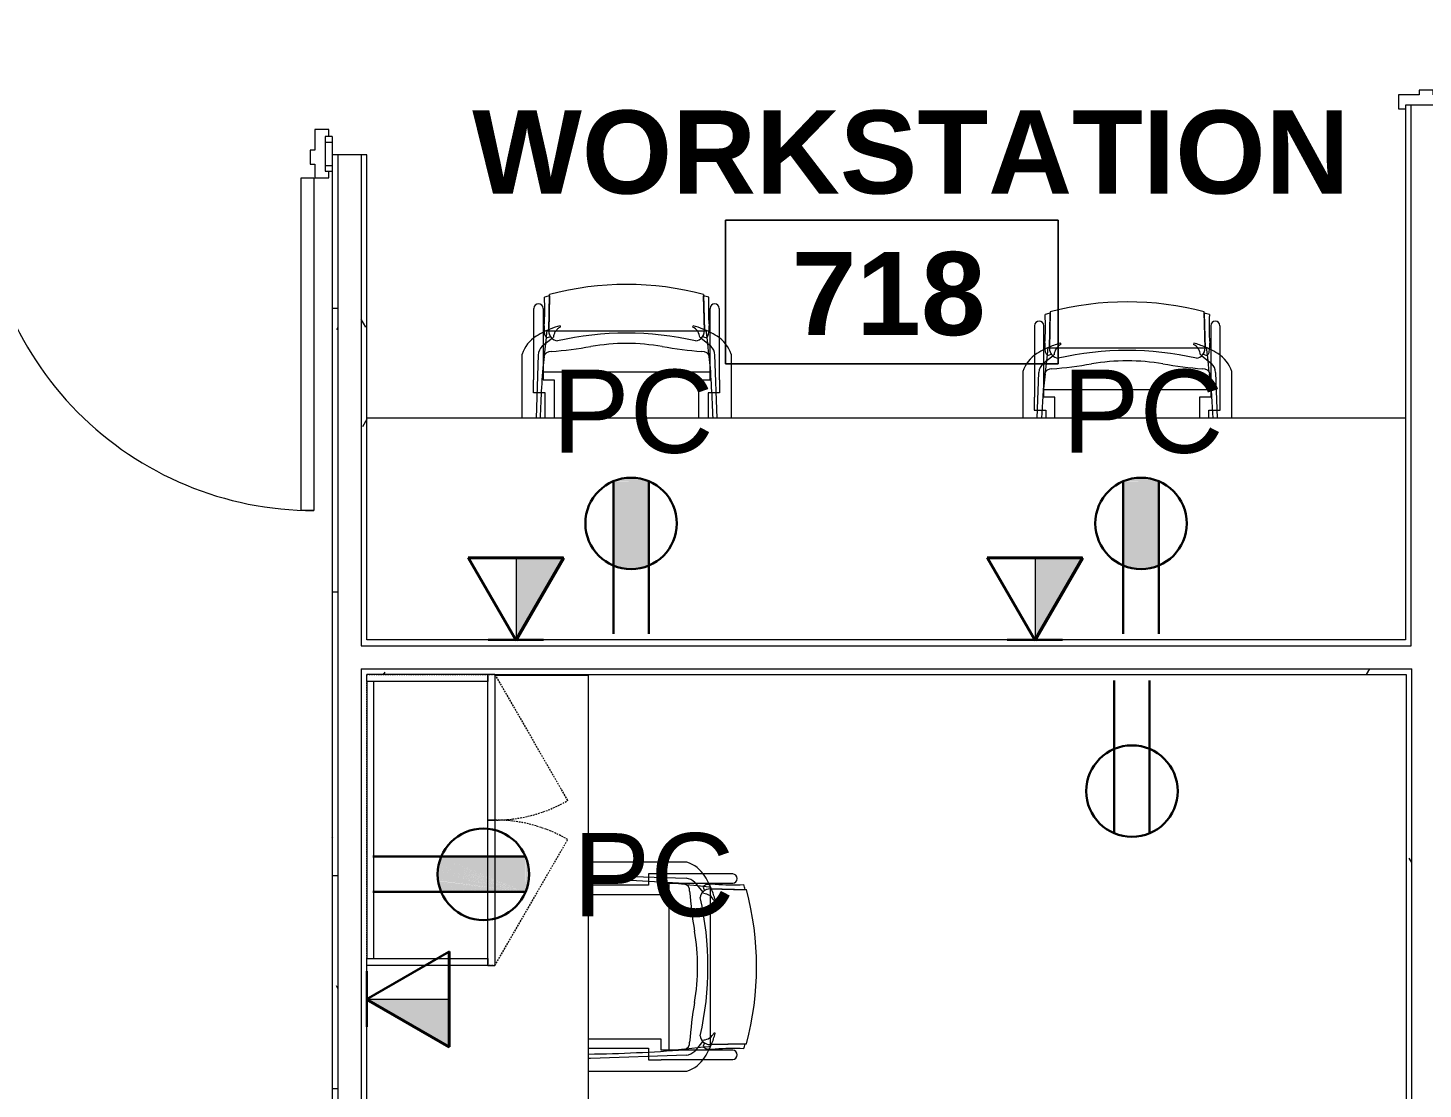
# Model space of a CAD drawing. Header units: inches. Extents: x 1076 to 2563, y 349 to 2134.
# Drawn here: x 1933.8 to 2084.9, y 1566.7 to 1681.5 of the extents above; entities that cross this region are included whole.
import ezdxf

# ---------------------------------------------------------------- set-up
doc = ezdxf.new("R2010")
doc.units = ezdxf.units.IN
doc.header["$MEASUREMENT"] = 0
doc.linetypes.add('Dash', pattern=[0.25, 0.125, -0.125])
doc.linetypes.add('Hidden', pattern=[0.28125, 0.1875, -0.09375])
for name, color, linetype, lineweight in [('A-ANNO-NOTE', 131, 'Continuous', 30), ('A-AREA-IDEN', 2, 'Continuous', 9), ('A-DOOR', 31, 'Continuous', 13), ('A-WALL', 113, 'Continuous', 13), ('A-WALL-PATT', 111, 'Continuous', 13), ('I-FURN', 30, 'Continuous', 9), ('I-WALL', 2, 'Continuous', 13), ('Q-CASE', 31, 'Continuous', 13), ('Q-CASE-HDLN', 31, 'Dash', 9)]:
    doc.layers.add(name, color=color, linetype=linetype, lineweight=lineweight)
doc.styles.add('Swis721 Lt BT', font='swissl.ttf', dxfattribs={"height": 9})
doc.styles.add('Swis721 Lt BT_B', font='', dxfattribs={"height": 9})
doc.styles.get('Swis721 Lt BT_B').set_extended_font_data('Swis721 Lt BT', bold=True)
pattern_1 = [(0, (0, 0), (30.72, 7.68), [1.267, -21.773, 1.267, -21.773, -122.88]), (0, (0, 0), (30.72, 7.68), [-46.08, 1.267, -44.813, 1.267, -21.773, -53.76]), (0, (0, 0), (30.72, 7.68), [-115.2, 1.267, -14.093, 1.267, -37.133]), (120, (11.52, 3.84), (-22.011075, 22.7643), [1.267, -21.773, 1.267, -21.773, -122.88]), (120, (11.52, 3.84), (-22.011075, 22.7643), [-46.08, 1.267, -44.813, 1.267, -21.773, -53.76]), (120, (11.52, 3.84), (-22.011075, 22.7643), [-115.2, 1.267, -14.093, 1.267, -37.133]), (240, (15.36, 19.2), (-8.708925, -30.4443), [1.267, -21.773, 1.267, -21.773, -122.88]), (240, (15.36, 19.2), (-8.708925, -30.4443), [-46.08, 1.267, -44.813, 1.267, -21.773, -53.76]), (240, (15.36, 19.2), (-8.708925, -30.4443), [-115.2, 1.267, -14.093, 1.267, -37.133])]

# ---------------------------------------------------------------- blocks, each defined once
blk = doc.blocks.new('C-Counter Top1 - ADJ HEIGHT 2-7442552-Level XX  POWER _ SIGNAL')
at = {"layer": 'Q-CASE', "lineweight": 9}
for p, q in [((-47.26, 0), (-47.26, -24)), ((15.97, -24), (15.97, -13.88)), ((-47.26, -24), (15.97, -24))]:
    blk.add_line(p, q, dxfattribs=at)
blk = doc.blocks.new('Door - Single - Solid Door-7355446-Level XX  POWER _ SIGNAL')
at = {"layer": 'A-DOOR'}
for p, q in [((-14.01, 38.71), (-12.63, 38.71)), ((-14.01, 2.71), (-14.01, 38.71)), ((-12.63, 38.71), (-12.63, 2.71)), ((-12.63, 2.71), (-14.01, 2.71))]:
    blk.add_line(p, q, dxfattribs=at)
at = {"layer": 'A-DOOR', "lineweight": 9}
for p, q in [((-15.63, 2.71), (-15.63, 1.96)), ((-14.13, 2.71), (-15.63, 2.71)), ((-14.13, 1.21), (-14.13, 2.71)), ((23.62, 2.71), (22.12, 2.71)), ((22.12, 2.71), (22.12, 1.21)), ((23.62, 1.96), (23.62, 2.71)), ((-13.63, 1.21), (-14.13, 1.21)), ((-13.63, -0.29), (-13.63, 1.21)), ((22.12, 1.21), (21.62, 1.21)), ((21.62, 1.21), (21.62, -0.29)), ((-14.13, -2.54), (-14.13, -0.29)), ((-14.13, -0.29), (-13.63, -0.29)), ((21.62, -0.29), (22.12, -0.29)), ((22.12, -0.29), (22.12, -2.54)), ((-15.63, -1.79), (-15.63, -2.54)), ((-15.63, -2.54), (-14.13, -2.54)), ((22.12, -2.54), (23.62, -2.54)), ((23.62, -2.54), (23.62, -1.79))]:
    blk.add_line(p, q, dxfattribs=at)
blk.add_arc((-14.01, 2.71), 36, 359.5, 90, dxfattribs=at)
blk = doc.blocks.new('Door - Single - Solid Door-7669387-Level XX  POWER _ SIGNAL')
at = {"layer": 'A-DOOR'}
for p, q in [((-14.01, 38.71), (-12.63, 38.71)), ((-14.01, 2.71), (-14.01, 38.71)), ((-12.63, 38.71), (-12.63, 2.71)), ((-12.63, 2.71), (-14.01, 2.71))]:
    blk.add_line(p, q, dxfattribs=at)
at = {"layer": 'A-DOOR', "lineweight": 9}
for p, q in [((-15.63, 2.71), (-15.63, 1.96)), ((-14.13, 2.71), (-15.63, 2.71)), ((-14.13, 1.21), (-14.13, 2.71)), ((23.62, 2.71), (22.12, 2.71)), ((22.12, 2.71), (22.12, 1.21)), ((23.62, 1.96), (23.62, 2.71)), ((-13.63, 1.21), (-14.13, 1.21)), ((-13.63, -0.29), (-13.63, 1.21)), ((22.12, 1.21), (21.62, 1.21)), ((21.62, 1.21), (21.62, -0.29)), ((-14.13, -2.54), (-14.13, -0.29)), ((-14.13, -0.29), (-13.63, -0.29)), ((21.62, -0.29), (22.12, -0.29)), ((22.12, -0.29), (22.12, -2.54)), ((-15.63, -1.79), (-15.63, -2.54)), ((-15.63, -2.54), (-14.13, -2.54)), ((22.12, -2.54), (23.62, -2.54)), ((23.62, -2.54), (23.62, -1.79))]:
    blk.add_line(p, q, dxfattribs=at)
blk.add_arc((-14.01, 2.71), 36, 359.5, 90, dxfattribs=at)
blk = doc.blocks.new('C-Counter Top1 - ADJ HEIGHT 2-7453810-Level XX  POWER _ SIGNAL')
at = {"layer": 'Q-CASE', "lineweight": 9}
blk.add_line((-47.2, -24), (65.26, -24), dxfattribs=at)
blk = doc.blocks.new('F-Haworth_Chair_X99-Seminar - X99 Seminar Chair with Glides-V31-Level XX  POWER _ SIGNAL')
at = {"layer": 'I-FURN'}
for p, q in [((-8.34, 11.52), (-8.42, 7.57)), ((-8.42, 7.57), (-8.34, 11.37)), ((8.42, 7.57), (8.34, 11.52)), ((8.34, 11.37), (8.42, 7.57)), ((-10.04, 10.02), (-10.04, 6.81)), ((-9.04, 7.4), (-9.04, 10.02)), ((9.04, 10.02), (9.04, 7.4)), ((10.04, 6.81), (10.04, 10.02)), ((-8.6, 7.6), (-8.62, 7.43)), ((-8.49, 7.6), (-8.56, 7.6)), ((-7.65, 7.6), (-8.4, 7.6)), ((7.65, 7.6), (-7.65, 7.6)), ((-7.18, 7.99), (-7.21, 8.13)), ((7.21, 8.13), (7.18, 7.99)), ((8.4, 7.6), (7.65, 7.6)), ((8.56, 7.6), (8.49, 7.6)), ((8.62, 7.43), (8.6, 7.6)), ((-10.04, 6.81), (-10.04, 5)), ((-9.13, 5.92), (-8.07, 6.77)), ((-9.04, 5.99), (-9.04, 7.4)), ((-8.75, 6.22), (-8.88, 4.99)), ((-8.68, 6.87), (-8.75, 6.22)), ((-8.62, 7.42), (-8.68, 6.87)), ((-8.61, 6.81), (-8.23, 6.95)), ((-8.03, 6.81), (-7.95, 6.87)), ((7.95, 6.87), (8.03, 6.81)), ((8.07, 6.77), (9.13, 5.92)), ((8.23, 6.95), (8.61, 6.81)), ((8.68, 6.87), (8.62, 7.42)), ((8.75, 6.22), (8.68, 6.87)), ((8.88, 4.99), (8.75, 6.22)), ((9.04, 7.4), (9.04, 5.99)), ((10.04, 5), (10.04, 6.81)), ((-11.32, 5.06), (-11.32, -5.48)), ((-10.04, 4.99), (-10.04, 2.27)), ((-9.92, -5.36), (-9.57, 4.97)), ((-8.9, 4.8), (-9.07, 3.2)), ((-9.04, 3.62), (-9.04, 5.99)), ((-8.88, 4.99), (-8.89, 4.91)), ((8.89, 4.91), (8.88, 4.99)), ((9.07, 3.2), (8.9, 4.8)), ((9.04, 5.99), (9.04, 3.62)), ((9.57, 4.97), (9.92, -5.36)), ((10.04, 2.27), (10.04, 4.99)), ((11.32, -5.48), (11.32, 5.06)), ((-9.07, 3.2), (-9.07, 3.12)), ((-9.07, 3.12), (9.07, 3.12)), ((-9.04, 3.43), (-9.04, 3.62)), ((-9.04, 3.12), (-9.04, 3.43)), ((-9.04, 2.27), (-9.04, 3.12)), ((9.04, 3.62), (9.04, 3.43)), ((9.04, 3.43), (9.04, 3.12)), ((9.04, 3.12), (9.04, 2.27)), ((9.07, 3.12), (9.07, 3.2)), ((-10.04, 2.27), (-10.07, 2.27)), ((-10.07, 2.27), (-10.07, 0.89)), ((-7.83, 2.27), (-9.04, 2.27)), ((-7.83, -5.59), (-7.83, 2.27)), ((9.04, 2.27), (7.83, 2.27)), ((7.83, 2.27), (7.83, -5.59)), ((10.07, 2.27), (10.04, 2.27)), ((10.07, 0.89), (10.07, 2.27)), ((-10.07, 0.89), (-9.71, 0.89)), ((-9.71, 0.89), (-9.2, 0.89)), ((-9.2, 0.89), (-8.82, 0.89)), ((-8.82, 0.89), (-8.82, -5.59)), ((8.82, 0.89), (9.2, 0.89)), ((8.82, -5.59), (8.82, 0.89)), ((9.2, 0.89), (9.71, 0.89)), ((9.71, 0.89), (10.07, 0.89)), ((-11.32, -5.48), (-11.32, -5.59)), ((-9.92, -5.59), (-9.92, -5.36)), ((9.92, -5.36), (9.92, -5.59)), ((11.32, -5.59), (11.32, -5.48))]:
    blk.add_line(p, q, dxfattribs=at)
for centre, radius, start, end in [((0, -20.29), 32.89, 75.3075, 104.696), ((-36.06, 10.03), 27.2, 355.9857, 2.5118), ((0, -20.73), 33.17, 104.5766, 105.5522), ((0, -20.73), 33.17, 74.4478, 75.4234), ((36.06, 10.03), 27.2, 177.4882, 184.0143), ((-9.54, 10.02), 0.498, 360, 180), ((9.54, 10.02), 0.498, 360, 180), ((-5.2, 7.86), 3.74, 175.9857, 189.9064), ((-4.71, -1.15), 9.61, 113.5094, 116.0036), ((-4.71, -1.15), 9.61, 112.927, 113.3607), ((-4.71, -1.15), 9.61, 105.0666, 112.7369), ((-7.37, 7.55), 1.05, 178.8214, 214.7998), ((-7.37, 7.55), 1.05, 178.8214, 264.0446), ((-6.55, 6.76), 1.38, 117.0503, 145.9813), ((6.55, 6.76), 1.38, 34.0187, 62.9497), ((4.71, -1.15), 9.61, 67.2631, 74.9334), ((7.37, 7.55), 1.05, 275.9554, 1.1786), ((7.37, 7.55), 1.05, 325.2002, 1.1786), ((4.71, -1.15), 9.61, 66.6393, 67.073), ((4.71, -1.15), 9.61, 63.9964, 66.4906), ((5.2, 7.86), 3.74, 350.0936, 4.0143), ((-7.87, 3.92), 3.63, 121.9522, 161.8211), ((-4.71, -1.15), 9.61, 116.0036, 121.9522), ((-8.28, 7.33), 0.613, 189.9064, 237.4573), ((-6.55, 6.76), 1.38, 147.5752, 174.9122), ((0, -26.49), 33.83, 77.2285, 102.7715), ((0, -15.97), 22.19, 79.9767, 100.0233), ((6.55, 6.76), 1.38, 5.0878, 32.4248), ((8.28, 7.33), 0.613, 302.5427, 350.0936), ((4.71, -1.15), 9.61, 58.0478, 63.9964), ((7.87, 3.92), 3.63, 18.1789, 58.0478), ((-8.18, 4.9), 1.39, 132.8922, 177.1987), ((144.06, -7.32), 153.52, 175.4787, 179.3538), ((-8.24, 4.59), 0.763, 84.2338, 165.7662), ((-11.32, 48.08), 42.84, 274.2301, 280.0233), ((11.32, 48.08), 42.84, 259.9767, 265.7699), ((8.24, 4.59), 0.763, 14.2338, 95.7662), ((-144.06, -7.32), 153.52, 0.6462, 4.5213), ((8.18, 4.9), 1.39, 2.8013, 47.1078)]:
    blk.add_arc(centre, radius, start, end, dxfattribs=at)
blk = doc.blocks.new('F-Haworth_Chair_X99-Seminar - X99 Seminar Chair with Glides-V49-Level XX  POWER _ SIGNAL')
at = {"layer": 'I-FURN'}
for p, q in [((-11.32, -5.06), (-11.32, 1.88)), ((-9.8, 1.88), (-9.57, -4.97)), ((-8.82, -0.89), (-8.82, 1.88)), ((-7.83, 1.88), (-7.83, -2.27)), ((7.83, -2.27), (7.83, 1.88)), ((8.82, 1.88), (8.82, -0.89)), ((9.57, -4.97), (9.8, 1.88)), ((11.32, 1.88), (11.32, -5.06)), ((-10.07, -0.89), (-9.71, -0.89)), ((-10.07, -2.27), (-10.07, -0.89)), ((-9.71, -0.89), (-9.2, -0.89)), ((-9.2, -0.89), (-8.82, -0.89)), ((8.82, -0.89), (9.2, -0.89)), ((9.2, -0.89), (9.71, -0.89)), ((9.71, -0.89), (10.07, -0.89)), ((10.07, -0.89), (10.07, -2.27)), ((-10.04, -2.27), (-10.07, -2.27)), ((-10.04, -4.99), (-10.04, -2.27)), ((-9.04, -2.27), (-9.04, -3.12)), ((-7.83, -2.27), (-9.04, -2.27)), ((9.04, -2.27), (7.83, -2.27)), ((9.04, -3.12), (9.04, -2.27)), ((10.04, -2.27), (10.04, -4.99)), ((10.07, -2.27), (10.04, -2.27)), ((-9.07, -3.12), (9.07, -3.12)), ((-9.07, -3.2), (-9.07, -3.12)), ((-8.9, -4.8), (-9.07, -3.2)), ((-9.04, -3.12), (-9.04, -3.43)), ((-9.04, -3.43), (-9.04, -3.62)), ((-9.04, -3.62), (-9.04, -5.99)), ((9.07, -3.2), (8.9, -4.8)), ((9.04, -3.43), (9.04, -3.12)), ((9.04, -3.62), (9.04, -3.43)), ((9.04, -5.99), (9.04, -3.62)), ((9.07, -3.12), (9.07, -3.2)), ((-10.04, -6.81), (-10.04, -5)), ((-9.13, -5.92), (-8.07, -6.77)), ((-9.04, -5.99), (-9.04, -7.4)), ((-8.88, -4.99), (-8.89, -4.91)), ((-8.75, -6.22), (-8.88, -4.99)), ((8.07, -6.77), (9.13, -5.92)), ((8.88, -4.99), (8.75, -6.22)), ((8.89, -4.91), (8.88, -4.99)), ((9.04, -7.4), (9.04, -5.99)), ((10.04, -5), (10.04, -6.81)), ((-10.04, -10.02), (-10.04, -6.81)), ((-9.04, -7.4), (-9.04, -10.02)), ((-8.68, -6.87), (-8.75, -6.22)), ((-8.62, -7.42), (-8.68, -6.87)), ((-8.6, -7.6), (-8.62, -7.43)), ((-8.61, -6.81), (-8.23, -6.95)), ((-8.03, -6.81), (-7.95, -6.87)), ((7.95, -6.87), (8.03, -6.81)), ((8.23, -6.95), (8.61, -6.81)), ((8.62, -7.43), (8.6, -7.6)), ((8.68, -6.87), (8.62, -7.42)), ((8.75, -6.22), (8.68, -6.87)), ((9.04, -10.02), (9.04, -7.4)), ((10.04, -6.81), (10.04, -10.02)), ((-8.49, -7.6), (-8.56, -7.6)), ((-8.42, -7.57), (-8.34, -11.37)), ((-8.34, -11.52), (-8.42, -7.57)), ((-7.65, -7.6), (-8.4, -7.6)), ((7.65, -7.6), (-7.65, -7.6)), ((-7.18, -7.99), (-7.21, -8.13)), ((7.21, -8.13), (7.18, -7.99)), ((8.4, -7.6), (7.65, -7.6)), ((8.34, -11.37), (8.42, -7.57)), ((8.42, -7.57), (8.34, -11.52)), ((8.56, -7.6), (8.49, -7.6))]:
    blk.add_line(p, q, dxfattribs=at)
for centre, radius, start, end in [((144.06, 7.32), 153.52, 182.0326, 184.5213), ((-144.06, 7.32), 153.52, 355.4787, 357.9674), ((-7.87, -3.92), 3.63, 198.1789, 238.0478), ((-8.18, -4.9), 1.39, 182.8013, 227.1078), ((-8.24, -4.59), 0.763, 194.2338, 275.7662), ((-11.32, -48.08), 42.84, 79.9767, 85.7699), ((0, 15.97), 22.19, 259.9767, 280.0233), ((11.32, -48.08), 42.84, 94.2301, 100.0233), ((8.24, -4.59), 0.763, 264.2338, 345.7662), ((8.18, -4.9), 1.39, 312.8922, 357.1987), ((7.87, -3.92), 3.63, 301.9522, 341.8211), ((-4.71, 1.15), 9.61, 238.0478, 243.9964), ((-5.2, -7.86), 3.74, 170.0936, 184.0143), ((-4.71, 1.15), 9.61, 243.9964, 246.4906), ((-8.28, -7.33), 0.613, 122.5427, 170.0936), ((-7.37, -7.55), 1.05, 95.9554, 181.1786), ((-7.37, -7.55), 1.05, 145.2002, 181.1786), ((-6.55, -6.76), 1.38, 185.0878, 212.4248), ((-6.55, -6.76), 1.38, 214.0187, 242.9497), ((0, 26.49), 33.83, 257.2285, 282.7715), ((6.55, -6.76), 1.38, 311.5158, 325.9813), ((7.37, -7.55), 1.05, 358.8214, 84.0446), ((6.55, -6.76), 1.38, 327.5752, 340.4467), ((6.55, -6.76), 1.38, 340.4467, 354.9122), ((7.37, -7.55), 1.05, 358.8214, 34.7998), ((4.71, 1.15), 9.61, 293.5094, 296.0036), ((8.28, -7.33), 0.613, 9.9064, 57.4573), ((5.2, -7.86), 3.74, 355.9857, 9.9064), ((4.71, 1.15), 9.61, 296.0036, 301.9522), ((-36.06, -10.03), 27.2, 357.4882, 4.0143), ((-4.71, 1.15), 9.61, 246.6393, 247.073), ((-4.71, 1.15), 9.61, 247.2631, 248.1038), ((-4.71, 1.15), 9.61, 248.2713, 254.9334), ((6.55, -6.76), 1.38, 297.0503, 311.5158), ((4.71, 1.15), 9.61, 285.0666, 291.7287), ((4.71, 1.15), 9.61, 291.8963, 292.7369), ((4.71, 1.15), 9.61, 292.927, 293.3607), ((36.06, -10.03), 27.2, 175.9857, 182.5118), ((-9.54, -10.02), 0.498, 180, 0), ((9.54, -10.02), 0.498, 180, 0), ((0, 20.73), 33.17, 254.4478, 255.4234), ((0, 20.29), 32.89, 255.304, 284.6925), ((0, 20.73), 33.17, 284.5766, 285.5522)]:
    blk.add_arc(centre, radius, start, end, dxfattribs=at)
blk = doc.blocks.new('F-Haworth_Chair_X99-Seminar - X99 Seminar Chair with Glides-V50-Level XX  POWER _ SIGNAL')
at = {"layer": 'I-FURN'}
for p, q in [((-8.34, 11.52), (-8.42, 7.57)), ((-8.42, 7.57), (-8.34, 11.37)), ((8.42, 7.57), (8.34, 11.52)), ((8.34, 11.37), (8.42, 7.57)), ((-10.04, 10.02), (-10.04, 6.81)), ((-9.04, 7.4), (-9.04, 10.02)), ((9.04, 10.02), (9.04, 7.4)), ((10.04, 6.81), (10.04, 10.02)), ((-8.6, 7.6), (-8.62, 7.43)), ((-8.49, 7.6), (-8.56, 7.6)), ((-7.65, 7.6), (-8.4, 7.6)), ((3.58, 7.6), (-7.65, 7.6)), ((-7.18, 7.99), (-7.21, 8.13)), ((7.65, 7.6), (3.61, 7.6)), ((7.21, 8.13), (7.18, 7.99)), ((8.4, 7.6), (7.65, 7.6)), ((8.56, 7.6), (8.49, 7.6)), ((8.62, 7.43), (8.6, 7.6)), ((-10.04, 6.81), (-10.04, 5)), ((-9.13, 5.92), (-8.07, 6.77)), ((-9.04, 5.99), (-9.04, 7.4)), ((-8.75, 6.22), (-8.88, 4.99)), ((-8.68, 6.87), (-8.75, 6.22)), ((-8.64, 7.21), (-8.68, 6.87)), ((-8.62, 7.42), (-8.64, 7.23)), ((-8.61, 6.81), (-8.23, 6.95)), ((-8.03, 6.81), (-7.95, 6.87)), ((7.95, 6.87), (8.03, 6.81)), ((8.07, 6.77), (9.13, 5.92)), ((8.23, 6.95), (8.61, 6.81)), ((8.68, 6.87), (8.62, 7.42)), ((8.75, 6.22), (8.68, 6.87)), ((8.88, 4.99), (8.75, 6.22)), ((9.04, 7.4), (9.04, 5.99)), ((10.04, 5), (10.04, 6.81)), ((-11.32, 5.06), (-11.32, 0)), ((-10.04, 4.99), (-10.04, 2.27)), ((-9.74, 0), (-9.57, 4.97)), ((-8.9, 4.8), (-9.07, 3.2)), ((-9.04, 3.62), (-9.04, 5.99)), ((-8.88, 4.99), (-8.89, 4.91)), ((8.89, 4.91), (8.88, 4.99)), ((9.07, 3.2), (8.9, 4.8)), ((9.04, 5.99), (9.04, 3.62)), ((9.57, 4.97), (9.74, 0)), ((10.04, 2.27), (10.04, 4.99)), ((11.32, 0), (11.32, 5.06)), ((-9.07, 3.2), (-9.07, 3.12)), ((-9.07, 3.12), (9.07, 3.12)), ((-9.04, 3.43), (-9.04, 3.62)), ((-9.04, 3.12), (-9.04, 3.43)), ((-9.04, 2.27), (-9.04, 3.12)), ((9.04, 3.62), (9.04, 3.43)), ((9.04, 3.43), (9.04, 3.12)), ((9.04, 3.12), (9.04, 2.27)), ((9.07, 3.12), (9.07, 3.2)), ((-10.04, 2.27), (-10.07, 2.27)), ((-10.07, 2.27), (-10.07, 0.89)), ((-7.83, 2.27), (-9.04, 2.27)), ((-7.83, 0), (-7.83, 2.27)), ((9.04, 2.27), (7.83, 2.27)), ((7.83, 2.27), (7.83, 0)), ((10.07, 2.27), (10.04, 2.27)), ((10.07, 0.89), (10.07, 2.27)), ((-10.07, 0.89), (-9.71, 0.89)), ((-9.71, 0.89), (-9.2, 0.89)), ((-9.2, 0.89), (-8.82, 0.89)), ((-8.82, 0.89), (-8.82, 0)), ((8.82, 0.89), (9.2, 0.89)), ((8.82, 0), (8.82, 0.89)), ((9.2, 0.89), (9.71, 0.89)), ((9.71, 0.89), (10.07, 0.89))]:
    blk.add_line(p, q, dxfattribs=at)
for centre, radius, start, end in [((0, -20.29), 32.89, 75.3075, 104.696), ((-36.06, 10.03), 27.2, 355.9857, 2.5118), ((0, -20.73), 33.17, 104.5766, 105.5522), ((0, -20.73), 33.17, 74.4478, 75.4234), ((36.06, 10.03), 27.2, 177.4882, 184.0143), ((-9.54, 10.02), 0.498, 360, 180), ((9.54, 10.02), 0.498, 360, 180), ((-5.2, 7.86), 3.74, 175.9857, 189.9064), ((-4.71, -1.15), 9.61, 114.1865, 116.0036), ((-4.71, -1.15), 9.61, 113.5094, 114.1846), ((-4.71, -1.15), 9.61, 112.927, 113.3607), ((-4.71, -1.15), 9.61, 105.0666, 112.7369), ((-7.37, 7.55), 1.05, 178.8214, 214.7998), ((-7.37, 7.55), 1.05, 178.8214, 264.0446), ((-6.55, 6.76), 1.38, 117.0503, 145.9813), ((6.55, 6.76), 1.38, 34.0187, 62.9497), ((4.71, -1.15), 9.61, 67.2631, 74.9334), ((7.37, 7.55), 1.05, 275.9554, 1.1786), ((7.37, 7.55), 1.05, 325.2002, 1.1786), ((4.71, -1.15), 9.61, 66.6393, 67.073), ((4.71, -1.15), 9.61, 63.9964, 66.4906), ((5.2, 7.86), 3.74, 350.0936, 4.0143), ((-7.87, 3.92), 3.63, 121.9522, 161.8211), ((-4.71, -1.15), 9.61, 116.0036, 121.9522), ((-8.28, 7.33), 0.613, 189.9064, 237.4573), ((-6.55, 6.76), 1.38, 147.5752, 174.9122), ((0, -26.49), 33.83, 77.2285, 102.7715), ((0, -15.97), 22.19, 79.9767, 100.0233), ((6.55, 6.76), 1.38, 5.0878, 32.4248), ((8.28, 7.33), 0.613, 302.5427, 350.0936), ((4.71, -1.15), 9.61, 58.0478, 63.9964), ((7.87, 3.92), 3.63, 18.1789, 58.0478), ((-8.18, 4.9), 1.39, 132.8922, 177.1987), ((144.06, -7.32), 153.52, 175.4787, 177.2656), ((-8.24, 4.59), 0.763, 84.2338, 165.7662), ((-11.32, 48.08), 42.84, 274.2301, 280.0233), ((11.32, 48.08), 42.84, 259.9767, 265.7699), ((8.24, 4.59), 0.763, 14.2338, 95.7662), ((-144.06, -7.32), 153.52, 2.7344, 4.5213), ((8.18, 4.9), 1.39, 2.8013, 47.1078)]:
    blk.add_arc(centre, radius, start, end, dxfattribs=at)
blk = doc.blocks.new('CW Cupbd Ohead1 - 37_h x 13 7_8_d - 2 Doors - 1 Shelf-7800386-Level XX  POWER _ SIGNAL')
at = {"layer": 'Q-CASE', "lineweight": 9}
for p, q in [((2, -2.36), (2.75, -2.36)), ((2, -15.45), (2, -2.36)), ((2.75, -2.36), (2.75, -15.45)), ((32.74, -2.36), (2.75, -2.36)), ((32.74, -2.36), (33.49, -2.36)), ((32.74, -15.45), (32.74, -2.36)), ((33.49, -15.45), (33.49, -2.36)), ((2.75, -3.11), (32.74, -3.11)), ((2, -15.45), (17.74, -15.45)), ((2, -15.45), (2, -16.24)), ((2.75, -15.45), (2, -15.45)), ((17.74, -16.24), (2, -16.24)), ((17.74, -16.24), (17.74, -15.45)), ((17.74, -15.45), (33.49, -15.45)), ((17.74, -15.45), (17.74, -16.24)), ((33.49, -16.24), (17.74, -16.24)), ((33.49, -15.45), (32.74, -15.45)), ((33.49, -16.24), (33.49, -15.45))]:
    blk.add_line(p, q, dxfattribs=at)
at = {"layer": 'Q-CASE', "linetype": 'Hidden', "lineweight": 9}
for p, q in [((2, -16.24), (15.63, -24.11)), ((33.49, -16.24), (19.85, -24.11))]:
    blk.add_line(p, q, dxfattribs=at)
for centre, start, end in [((2, -16.24), 330, 0.5), ((33.49, -16.24), 179.5, 210)]:
    blk.add_arc(centre, 15.75, start, end, dxfattribs=at)
at = {"layer": 'Q-CASE-HDLN'}
for p, q in [((2, -16.24), (2, -2.36)), ((2, -2.36), (33.49, -2.36)), ((33.49, -2.36), (33.49, -16.24)), ((33.49, -16.24), (2, -16.24))]:
    blk.add_line(p, q, dxfattribs=at)
blk = doc.blocks.new('Room Tag - Room Name and Number-3379422-Level XX  POWER _ SIGNAL')
at = {"layer": 'A-AREA-IDEN'}
for p, q in [((-0.1881, -0.1636), (-0.1881, -0.0018)), ((-0.1881, -0.0018), (0.1869, -0.0018)), ((0.1869, -0.0018), (-0.1881, -0.0018)), ((-0.1881, -0.0018), (-0.1881, -0.1636)), ((0.1869, -0.0018), (0.1869, -0.1636)), ((0.1869, -0.1636), (0.1869, -0.0018)), ((0.1869, -0.1636), (-0.1881, -0.1636)), ((-0.1881, -0.1636), (0.1869, -0.1636))]:
    blk.add_line(p, q, dxfattribs=at)

msp = doc.modelspace()

# ---------------------------------------------------------------- hatches: boundary and pattern name
at = {"layer": 'A-ANNO-NOTE', "lineweight": 9}
for points in [[(1997.2, 1623.34), (2001.03, 1632.41), (1997.2, 1632.43)], [(1997.29, 1623.31), (2001.03, 1632.41), (1997.2, 1623.34)], [(2001.03, 1632.41), (1997.94, 1632.7), (1997.29, 1632.47)], [(1997.38, 1623.27), (2001.03, 1632.41), (1997.29, 1623.31)], [(1997.47, 1623.24), (2001.03, 1632.41), (1997.38, 1623.27)], [(1997.57, 1623.21), (2001.03, 1632.41), (1997.47, 1623.24)], [(1997.66, 1623.18), (2001.03, 1632.41), (1997.57, 1623.21)], [(1997.75, 1623.15), (2001.03, 1632.41), (1997.66, 1623.18)], [(1997.85, 1623.12), (2001.03, 1632.41), (1997.75, 1623.15)], [(1997.94, 1623.1), (2001.03, 1632.41), (1997.85, 1623.12)], [(1997.94, 1632.7), (2000.19, 1632.72), (1998.33, 1632.79)], [(2001.03, 1632.41), (2000.19, 1632.72), (1997.94, 1632.7)], [(1998.04, 1623.08), (2001.03, 1632.41), (1997.94, 1623.1)], [(1998.14, 1623.06), (2001.03, 1632.41), (1998.04, 1623.08)], [(1998.23, 1623.04), (2001.03, 1632.41), (1998.14, 1623.06)], [(1998.33, 1623.02), (2001.03, 1632.41), (1998.23, 1623.04)], [(2000.19, 1632.72), (1999.41, 1632.84), (1998.33, 1632.79)], [(1998.43, 1623.01), (2001.03, 1632.41), (1998.33, 1623.02)], [(1998.52, 1622.99), (2001.03, 1632.41), (1998.43, 1623.01)], [(1998.62, 1622.98), (2001.03, 1632.41), (1998.52, 1622.99)], [(1998.72, 1622.97), (2001.03, 1632.41), (1998.62, 1622.98)], [(1998.82, 1622.97), (2001.03, 1632.41), (1998.72, 1622.97)], [(1998.92, 1622.96), (2001.03, 1632.41), (1998.82, 1622.97)], [(1999.01, 1622.96), (2001.03, 1632.41), (1998.92, 1622.96)], [(1999.11, 1622.96), (2001.03, 1632.41), (1999.01, 1622.96)], [(1999.11, 1622.96), (1999.21, 1622.96), (2001.03, 1632.41)], [(1999.21, 1622.96), (1999.31, 1622.96), (2001.03, 1632.41)], [(1999.31, 1622.96), (1999.41, 1622.97), (2001.03, 1632.41)], [(1999.41, 1622.97), (1999.51, 1622.97), (2001.03, 1632.41)], [(1999.51, 1622.97), (1999.6, 1622.98), (2001.03, 1632.41)], [(1999.6, 1622.98), (1999.7, 1622.99), (2001.03, 1632.41)], [(1999.7, 1622.99), (1999.8, 1623.01), (2001.03, 1632.41)], [(1999.8, 1623.01), (1999.9, 1623.02), (2001.03, 1632.41)], [(1999.9, 1623.02), (1999.99, 1623.04), (2001.03, 1632.41)], [(1999.99, 1623.04), (2000.09, 1623.06), (2001.03, 1632.41)], [(2000.09, 1623.06), (2000.19, 1623.08), (2001.03, 1632.41)], [(2000.19, 1623.08), (2000.28, 1623.1), (2001.03, 1632.41)], [(2000.28, 1623.1), (2000.38, 1623.12), (2001.03, 1632.41)], [(2000.38, 1623.12), (2000.47, 1623.15), (2001.03, 1632.41)], [(2000.47, 1623.15), (2000.57, 1623.18), (2001.03, 1632.41)], [(2000.57, 1623.18), (2000.66, 1623.21), (2001.03, 1632.41)], [(2000.66, 1623.21), (2000.75, 1623.24), (2001.03, 1632.41)], [(2000.75, 1623.24), (2000.85, 1623.27), (2001.03, 1632.41)], [(2000.85, 1623.27), (2000.94, 1623.31), (2001.03, 1632.41)], [(2000.94, 1623.31), (2001.03, 1623.34), (2001.03, 1632.41)], [(2052.4, 1623.34), (2056.24, 1632.41), (2052.4, 1632.43)], [(2052.5, 1623.31), (2056.24, 1632.41), (2052.4, 1623.34)], [(2056.24, 1632.41), (2053.15, 1632.7), (2052.49, 1632.47)], [(2052.59, 1623.27), (2056.24, 1632.41), (2052.5, 1623.31)], [(2052.68, 1623.24), (2056.24, 1632.41), (2052.59, 1623.27)], [(2052.77, 1623.21), (2056.24, 1632.41), (2052.68, 1623.24)], [(2052.87, 1623.18), (2056.24, 1632.41), (2052.77, 1623.21)], [(2052.96, 1623.15), (2056.24, 1632.41), (2052.87, 1623.18)], [(2053.06, 1623.12), (2056.24, 1632.41), (2052.96, 1623.15)], [(2053.15, 1623.1), (2056.24, 1632.41), (2053.06, 1623.12)], [(2053.15, 1632.7), (2055.4, 1632.72), (2053.53, 1632.79)], [(2056.24, 1632.41), (2055.4, 1632.72), (2053.15, 1632.7)], [(2053.25, 1623.08), (2056.24, 1632.41), (2053.15, 1623.1)], [(2053.34, 1623.06), (2056.24, 1632.41), (2053.25, 1623.08)], [(2053.44, 1623.04), (2056.24, 1632.41), (2053.34, 1623.06)], [(2053.54, 1623.02), (2056.24, 1632.41), (2053.44, 1623.04)], [(2055.4, 1632.72), (2054.62, 1632.84), (2053.53, 1632.79)], [(2053.63, 1623.01), (2056.24, 1632.41), (2053.54, 1623.02)], [(2053.73, 1622.99), (2056.24, 1632.41), (2053.63, 1623.01)], [(2053.83, 1622.98), (2056.24, 1632.41), (2053.73, 1622.99)], [(2053.93, 1622.97), (2056.24, 1632.41), (2053.83, 1622.98)], [(2054.03, 1622.97), (2056.24, 1632.41), (2053.93, 1622.97)], [(2054.12, 1622.96), (2056.24, 1632.41), (2054.03, 1622.97)], [(2054.22, 1622.96), (2056.24, 1632.41), (2054.12, 1622.96)], [(2054.32, 1622.96), (2056.24, 1632.41), (2054.22, 1622.96)], [(2054.32, 1622.96), (2054.42, 1622.96), (2056.24, 1632.41)], [(2054.42, 1622.96), (2054.52, 1622.96), (2056.24, 1632.41)], [(2054.52, 1622.96), (2054.62, 1622.97), (2056.24, 1632.41)], [(2054.62, 1622.97), (2054.71, 1622.97), (2056.24, 1632.41)], [(2054.71, 1622.97), (2054.81, 1622.98), (2056.24, 1632.41)], [(2054.81, 1622.98), (2054.91, 1622.99), (2056.24, 1632.41)], [(2054.91, 1622.99), (2055.01, 1623.01), (2056.24, 1632.41)], [(2055.01, 1623.01), (2055.1, 1623.02), (2056.24, 1632.41)], [(2055.1, 1623.02), (2055.2, 1623.04), (2056.24, 1632.41)], [(2055.2, 1623.04), (2055.3, 1623.06), (2056.24, 1632.41)], [(2055.3, 1623.06), (2055.39, 1623.08), (2056.24, 1632.41)], [(2055.39, 1623.08), (2055.49, 1623.1), (2056.24, 1632.41)], [(2055.49, 1623.1), (2055.59, 1623.12), (2056.24, 1632.41)], [(2055.59, 1623.12), (2055.68, 1623.15), (2056.24, 1632.41)], [(2055.68, 1623.15), (2055.77, 1623.18), (2056.24, 1632.41)], [(2055.77, 1623.18), (2055.87, 1623.21), (2056.24, 1632.41)], [(2055.87, 1623.21), (2055.96, 1623.24), (2056.24, 1632.41)], [(2055.96, 1623.24), (2056.05, 1623.27), (2056.24, 1632.41)], [(2056.05, 1623.27), (2056.15, 1623.31), (2056.24, 1632.41)], [(2056.15, 1623.31), (2056.24, 1623.34), (2056.24, 1632.41)], [(1986.66, 1615.22), (1991.82, 1624.16), (1986.66, 1624.16), (1986.66, 1619.06)], [(2042.87, 1615.22), (2048.02, 1624.16), (2042.87, 1624.16), (2042.87, 1619.06)], [(1987.62, 1588.01), (1978.22, 1590.71), (1978.21, 1590.61), (1983.33, 1589.2)], [(1987.62, 1588.01), (1978.24, 1590.81), (1978.22, 1590.71), (1983.49, 1589.2)], [(1987.62, 1588.01), (1978.26, 1590.9), (1978.24, 1590.81), (1983.64, 1589.2)], [(1987.62, 1588.01), (1978.28, 1591), (1978.26, 1590.9), (1983.78, 1589.2)], [(1987.62, 1588.01), (1978.3, 1591.09), (1978.28, 1591), (1983.91, 1589.2)], [(1987.62, 1588.01), (1978.33, 1591.19), (1978.3, 1591.09), (1984.03, 1589.2)], [(1987.62, 1588.01), (1978.35, 1591.28), (1978.33, 1591.19), (1984.15, 1589.2)], [(1987.62, 1588.01), (1978.38, 1591.38), (1978.35, 1591.28), (1984.26, 1589.2)], [(1987.62, 1588.01), (1978.41, 1591.47), (1978.38, 1591.38), (1984.36, 1589.2)], [(1987.62, 1588.01), (1978.44, 1591.57), (1978.41, 1591.47), (1984.46, 1589.2)], [(1987.62, 1588.01), (1978.47, 1591.66), (1978.44, 1591.57), (1984.56, 1589.2)], [(1987.62, 1588.01), (1978.51, 1591.75), (1978.47, 1591.66), (1984.64, 1589.2)], [(1987.62, 1588.01), (1978.55, 1591.84), (1978.51, 1591.75), (1984.73, 1589.2)], [(1987.62, 1588.01), (1987.64, 1591.84), (1978.55, 1591.84), (1984.81, 1589.2)], [(1987.62, 1588.01), (1987.91, 1591.1), (1987.68, 1591.75), (1987.64, 1589.2)], [(1987.62, 1588.01), (1987.92, 1588.85), (1987.91, 1591.1), (1987.73, 1589.2)], [(1987.92, 1588.85), (1987.99, 1590.71), (1987.91, 1591.1), (1987.92, 1589.2)], [(1987.92, 1588.85), (1988.04, 1589.63), (1987.99, 1590.71), (1987.93, 1589.2)], [(1988.04, 1589.63), (1988.05, 1590.02), (1987.99, 1590.71)], [(1987.62, 1588.01), (1978.17, 1590.12), (1978.16, 1590.02), (1982.93, 1589.01)], [(1987.62, 1588.01), (1978.16, 1590.02), (1978.16, 1589.92), (1982.93, 1588.96)], [(1987.62, 1588.01), (1978.16, 1589.92), (1978.16, 1589.83), (1982.93, 1588.91)], [(1987.62, 1588.01), (1978.16, 1589.83), (1978.17, 1589.73), (1982.93, 1588.86)], [(1987.62, 1588.01), (1978.18, 1590.32), (1978.17, 1590.22), (1982.93, 1589.11)], [(1987.62, 1588.01), (1978.17, 1590.22), (1978.17, 1590.12), (1982.93, 1589.06)], [(1987.62, 1588.01), (1978.17, 1589.73), (1978.17, 1589.63), (1982.93, 1588.81)], [(1987.62, 1588.01), (1978.17, 1589.63), (1978.18, 1589.53), (1982.93, 1588.76)], [(1987.62, 1588.01), (1978.19, 1590.42), (1978.18, 1590.32), (1982.93, 1589.15)], [(1987.62, 1588.01), (1978.18, 1589.53), (1978.19, 1589.43), (1982.93, 1588.72)], [(1987.62, 1588.01), (1978.2, 1590.51), (1978.19, 1590.42), (1982.97, 1589.2)], [(1987.62, 1588.01), (1978.19, 1589.43), (1978.2, 1589.34), (1982.93, 1588.67)], [(1987.62, 1588.01), (1978.21, 1590.61), (1978.2, 1590.51), (1983.15, 1589.2)], [(1987.62, 1588.01), (1978.2, 1589.34), (1978.21, 1589.24), (1982.93, 1588.62)], [(1987.62, 1588.01), (1978.22, 1589.2), (1978.22, 1589.14), (1982.93, 1588.57)], [(1987.62, 1588.01), (1978.22, 1589.14), (1978.24, 1589.04), (1982.93, 1588.53)], [(1987.62, 1588.01), (1978.24, 1589.04), (1978.26, 1588.95), (1982.93, 1588.48)], [(1987.62, 1588.01), (1978.26, 1588.95), (1978.28, 1588.85), (1982.93, 1588.43)], [(1987.62, 1588.01), (1978.28, 1588.85), (1978.3, 1588.76), (1982.93, 1588.38)], [(1987.62, 1588.01), (1978.3, 1588.76), (1978.33, 1588.66), (1982.93, 1588.34)], [(1987.62, 1588.01), (1978.33, 1588.66), (1978.35, 1588.57), (1982.93, 1588.29)], [(1987.62, 1588.01), (1978.35, 1588.57), (1978.38, 1588.47), (1982.93, 1588.24)], [(1987.62, 1588.01), (1978.38, 1588.47), (1978.41, 1588.38), (1982.93, 1588.2)], [(1987.62, 1588.01), (1978.41, 1588.38), (1978.44, 1588.28), (1982.93, 1588.15)], [(1987.62, 1588.01), (1978.44, 1588.28), (1978.47, 1588.19), (1982.93, 1588.1)], [(1987.62, 1588.01), (1978.47, 1588.19), (1978.51, 1588.1), (1982.93, 1588.06)], [(1987.62, 1588.01), (1978.51, 1588.1), (1978.55, 1588.01), (1982.93, 1588.01)], [(1979.36, 1571.22), (1979.36, 1576.38), (1970.43, 1576.38)]]:
    msp.add_hatch(color=256, dxfattribs=at).paths.add_polyline_path(points, flags=0)
at = {"layer": 'A-WALL-PATT', "lineweight": 9}
h = msp.add_hatch(dxfattribs=at)
h.set_pattern_fill('FP_1', color=256, style=0, pattern_type=2)
h.set_pattern_definition(pattern_1)
h.paths.add_polyline_path([(1966.75, 1466.67), (1967.37, 1466.67), (1967.37, 1667.79), (1966.75, 1667.79), (1966.75, 1466.67)], flags=0)
h = msp.add_hatch(dxfattribs=at)
h.set_pattern_fill('FP_1', color=256, style=0, pattern_type=2)
h.set_pattern_definition(pattern_1)
h.paths.add_polyline_path([(1969.87, 1469.79), (1970.5, 1469.79), (1970.5, 1612.17), (1969.87, 1612.15), (1969.87, 1484.65)], flags=0)
h.paths.add_polyline_path([(1969.87, 1614.67), (1970.5, 1614.67), (1970.5, 1667.79), (1969.87, 1667.79), (1969.87, 1615.29)], flags=0)
h = msp.add_hatch(dxfattribs=at)
h.set_pattern_fill('FP_1', color=256, style=0, pattern_type=2)
h.set_pattern_definition(pattern_1)
h.paths.add_polyline_path([(1966, 1666.04), (1966.75, 1666.04), (1966.75, 1666.67), (1966, 1666.67)], flags=0)
h.paths.add_polyline_path([(1860.43, 1666.04), (1927.5, 1666.04), (1927.5, 1666.67), (1856.12, 1666.67), (1856.12, 1666.04), (1856.9, 1666.04)], flags=0)
h = msp.add_hatch(dxfattribs=at)
h.set_pattern_fill('FP_1', color=256, style=0, pattern_type=2)
h.set_pattern_definition(pattern_1)
h.paths.add_polyline_path([(2216.32, 1614.67), (2217.2, 1614.67), (2217.2, 1615.29), (2086.08, 1615.29), (2086.08, 1614.67), (2216.16, 1614.67)], flags=0)
h.paths.add_polyline_path([(1982.93, 1614.67), (2083.58, 1614.67), (2083.58, 1615.29), (1970.5, 1615.29), (1970.5, 1614.67)], flags=0)
h = msp.add_hatch(dxfattribs=at)
h.set_pattern_fill('FP_1', color=256, style=0, pattern_type=2)
h.set_pattern_definition(pattern_1)
h.paths.add_polyline_path([(2083.02, 1611.54), (2083.64, 1611.54), (2083.64, 1612.17), (1970.5, 1612.17), (1970.5, 1611.54), (2080.94, 1611.54)], flags=0)
h.paths.add_polyline_path([(2216.29, 1611.54), (2217.2, 1611.54), (2217.2, 1612.17), (2086.14, 1612.17), (2086.16, 1611.54), (2203.44, 1611.54)], flags=0)
h = msp.add_hatch(dxfattribs=at)
h.set_pattern_fill('FP_1', color=256, style=0, pattern_type=2)
h.set_pattern_definition(pattern_1)
h.paths.add_polyline_path([(2083.02, 1466.04), (2083.64, 1466.04), (2083.64, 1466.67), (2083.02, 1466.67)], flags=0)
h.paths.add_polyline_path([(2083.64, 1469.17), (2083.64, 1611.54), (2083.02, 1611.54), (2083.02, 1469.17)], flags=0)

# ---------------------------------------------------------------- linework, layer by layer
at = {"layer": 'A-ANNO-NOTE'}
for p, q in [((1997.2, 1615.95), (1997.2, 1632.47)), ((1997.2, 1615.95), (1997.2, 1632.47)), ((2001.03, 1615.95), (2001.03, 1632.47)), ((2052.4, 1615.95), (2052.4, 1632.47)), ((2052.4, 1615.95), (2052.4, 1632.47)), ((2056.24, 1615.95), (2056.24, 1632.47)), ((1986.62, 1615.29), (1981.46, 1624.22)), ((1981.46, 1624.22), (1991.78, 1624.22)), ((1986.66, 1615.22), (1981.5, 1624.16)), ((1981.5, 1624.16), (1991.82, 1624.16)), ((1986.62, 1615.29), (1991.78, 1624.22)), ((1986.66, 1615.22), (1991.82, 1624.16)), ((2042.83, 1615.29), (2037.67, 1624.22)), ((2037.67, 1624.22), (2047.99, 1624.22)), ((2042.87, 1615.22), (2037.71, 1624.16)), ((2037.71, 1624.16), (2048.02, 1624.16)), ((2042.83, 1615.29), (2047.99, 1624.22)), ((2042.87, 1615.22), (2048.02, 1624.16)), ((1989.62, 1615.29), (1983.62, 1615.29)), ((2045.83, 1615.29), (2039.83, 1615.29)), ((2051.42, 1610.89), (2051.42, 1594.36)), ((2055.25, 1610.89), (2055.25, 1594.36)), ((2055.25, 1610.89), (2055.25, 1594.36)), ((1971.15, 1591.84), (1987.68, 1591.84)), ((1971.15, 1591.84), (1987.68, 1591.84)), ((1971.15, 1588.01), (1987.68, 1588.01)), ((1970.43, 1576.38), (1979.36, 1581.54)), ((1970.5, 1576.42), (1979.43, 1581.57)), ((1979.36, 1581.54), (1979.36, 1571.22)), ((1979.43, 1581.57), (1979.43, 1571.26)), ((1970.5, 1573.42), (1970.5, 1579.42)), ((1970.43, 1576.38), (1979.36, 1571.22)), ((1970.5, 1576.42), (1979.43, 1571.26))]:
    msp.add_line(p, q, dxfattribs=at)
at = {"layer": 'A-ANNO-NOTE', "lineweight": 9}
for p, q in [((1997.2, 1632.43), (1997.2, 1623.34)), ((2001.03, 1623.34), (2001.03, 1632.41)), ((2052.4, 1632.43), (2052.4, 1623.34)), ((2056.24, 1623.34), (2056.24, 1632.41)), ((1986.66, 1615.22), (1991.82, 1624.16)), ((1991.82, 1624.16), (1986.66, 1624.16)), ((1986.66, 1624.16), (1986.66, 1615.22)), ((2042.87, 1615.22), (2048.02, 1624.16)), ((2048.02, 1624.16), (2042.87, 1624.16)), ((2042.87, 1624.16), (2042.87, 1615.22)), ((1987.64, 1591.84), (1978.55, 1591.84)), ((1978.55, 1588.01), (1987.62, 1588.01)), ((1970.43, 1576.38), (1979.36, 1571.22)), ((1979.36, 1576.38), (1970.43, 1576.38)), ((1979.36, 1571.22), (1979.36, 1576.38))]:
    msp.add_line(p, q, dxfattribs=at)
at = {"layer": 'A-ANNO-NOTE'}
for centre in [(1999.11, 1627.91), (2054.32, 1627.91), (2053.34, 1598.93), (1983.11, 1589.92)]:
    msp.add_circle(centre, 4.95, dxfattribs=at)
at = {"layer": 'A-ANNO-NOTE', "lineweight": 9}
for centre, radius, start, end in [((1999.09, 1628.35), 4.5, 64.5156, 114.9234), ((2054.3, 1628.35), 4.5, 64.5156, 114.9234), ((1999.11, 1627.91), 4.95, 247.2244, 292.7756), ((2054.32, 1627.91), 4.95, 247.2244, 292.7756), ((1983.11, 1589.92), 4.95, 157.2244, 202.7756), ((1983.56, 1589.94), 4.5, 334.5156, 24.9234)]:
    msp.add_arc(centre, radius, start, end, dxfattribs=at)
at = {"layer": 'A-WALL'}
for p, q in [((2083.58, 1614.67), (2083.58, 1673.17)), ((1966, 1669.17), (1966.75, 1669.17)), ((1967.37, 1667.79), (1967.37, 1466.67)), ((1969.87, 1667.79), (1969.87, 1614.67)), ((1966, 1666.67), (1966.75, 1666.67)), ((1969.87, 1614.67), (2083.58, 1614.67)), ((1969.87, 1612.17), (2083.64, 1612.17)), ((1969.87, 1612.17), (1969.87, 1469.17)), ((2083.64, 1469.17), (2083.64, 1612.17))]:
    msp.add_line(p, q, dxfattribs=at)
at = {"layer": 'I-WALL'}
for p, q in [((2082.95, 1673.17), (2082.95, 1615.29)), ((2086.7, 1673.17), (2082.95, 1673.17)), ((1966.75, 1669.79), (1966, 1669.79)), ((1966, 1669.79), (1966, 1666.04)), ((1966.75, 1669.79), (1966.75, 1466.04)), ((1970.5, 1667.79), (1966.75, 1667.79)), ((1970.5, 1615.29), (1970.5, 1667.79)), ((1966, 1666.04), (1966.75, 1666.04)), ((2082.95, 1615.29), (1970.5, 1615.29)), ((1984.37, 1611.54), (2083.02, 1611.54)), ((2083.02, 1611.54), (2083.02, 1469.79)), ((1970.5, 1469.79), (1970.5, 1580.05))]:
    msp.add_line(p, q, dxfattribs=at)

# ---------------------------------------------------------------- block references
at = {"layer": 'A-AREA-IDEN', "xscale": 95.99999999999994, "yscale": 95.99999999999994, "zscale": 95.99999999999994}
msp.add_blockref('Room Tag - Room Name and Number-3379422-Level XX  POWER _ SIGNAL', (2027.4, 1660.89), dxfattribs=at)
at = {"layer": 'A-DOOR'}
for name, p, rotation in [('Door - Single - Solid Door-7355446-Level XX  POWER _ SIGNAL', (2084.74, 1696.41), 270), ('Door - Single - Solid Door-7669387-Level XX  POWER _ SIGNAL', (1950.74, 1668.01), 180)]:
    msp.add_blockref(name, p, dxfattribs=dict(at, rotation=rotation))
at = {"layer": 'I-FURN'}
for name, p, rotation in [('F-Haworth_Chair_X99-Seminar - X99 Seminar Chair with Glides-V49-Level XX  POWER _ SIGNAL', (1998.62, 1641.17), 180), ('F-Haworth_Chair_X99-Seminar - X99 Seminar Chair with Glides-V31-Level XX  POWER _ SIGNAL', (2000.09, 1579.92), 270.0000000000005)]:
    msp.add_blockref(name, p, dxfattribs=dict(at, rotation=rotation))
msp.add_blockref('F-Haworth_Chair_X99-Seminar - X99 Seminar Chair with Glides-V50-Level XX  POWER _ SIGNAL', (2052.83, 1639.29), dxfattribs=at)
at = {"layer": 'Q-CASE', "lineweight": 9}
for name, p, rotation in [('C-Counter Top1 - ADJ HEIGHT 2-7453810-Level XX  POWER _ SIGNAL', (2035.75, 1615.29), 180), ('CW Cupbd Ohead1 - 37_h x 13 7_8_d - 2 Doors - 1 Shelf-7800386-Level XX  POWER _ SIGNAL', (1968.13, 1578.05), 89.99999999999966), ('C-Counter Top1 - ADJ HEIGHT 2-7442552-Level XX  POWER _ SIGNAL', (1970.5, 1595.48), 90.00000000000011)]:
    msp.add_blockref(name, p, dxfattribs=dict(at, rotation=rotation))

# ---------------------------------------------------------------- texts
at = {"layer": 'A-ANNO-NOTE', "lineweight": 9, "char_height": 9, "width": 19.998, "attachment_point": 1, "style": 'Swis721 Lt BT'}
for insert in [(1990.57, 1644.55), (2045.77, 1644.55), (1992.8, 1594.38)]:
    msp.add_mtext('PC', dxfattribs=dict(at, insert=insert))
at = {"layer": 'A-AREA-IDEN', "char_height": 9, "attachment_point": 1, "style": 'Swis721 Lt BT_B'}
for s, insert, width in [('WORKSTATION', (1981.91, 1672.61), 109.989), ('718', (2016.51, 1657.29), 25.452)]:
    msp.add_mtext(s, dxfattribs=dict(at, insert=insert, width=width))

doc.saveas('drawing.dxf')
